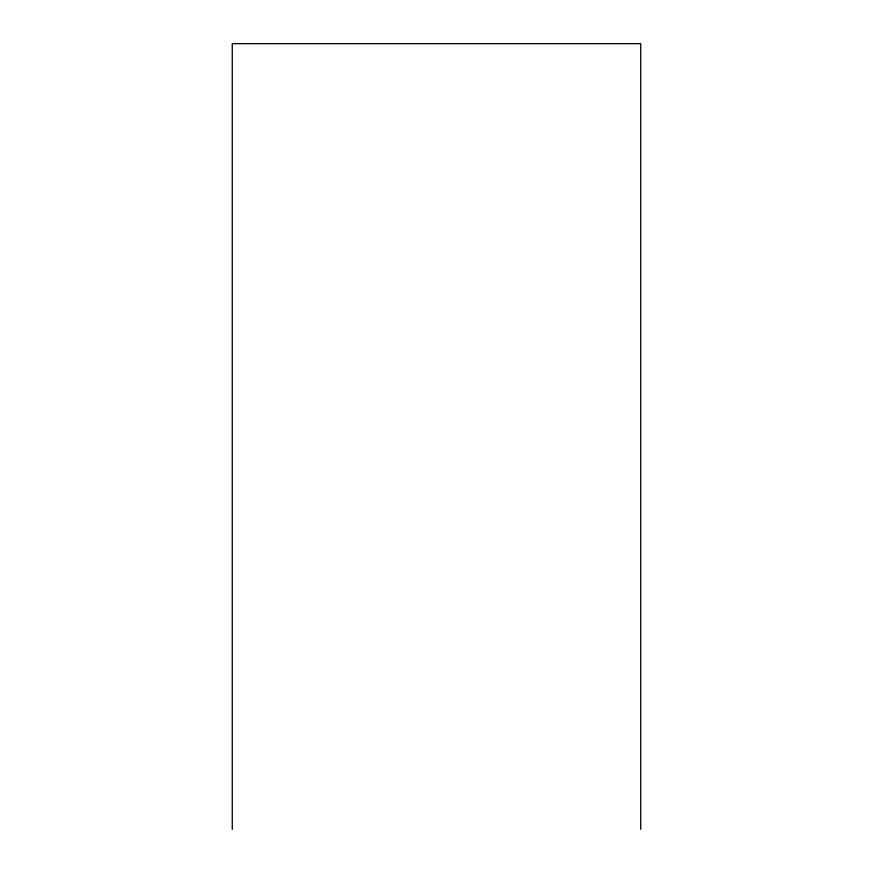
<?xml version="1.0" encoding="UTF-8"?>
<svg xmlns="http://www.w3.org/2000/svg" width="873" height="873" viewBox="0 0 873 873"><rect width="100%" height="100%" fill="white"/><g stroke="black" fill="none" stroke-linecap="round" stroke-linejoin="round"><path stroke-width="1.31" d="M640.727 829.35L640.727 43.65L232.273 43.65L232.273 829.35"/></g></svg>
